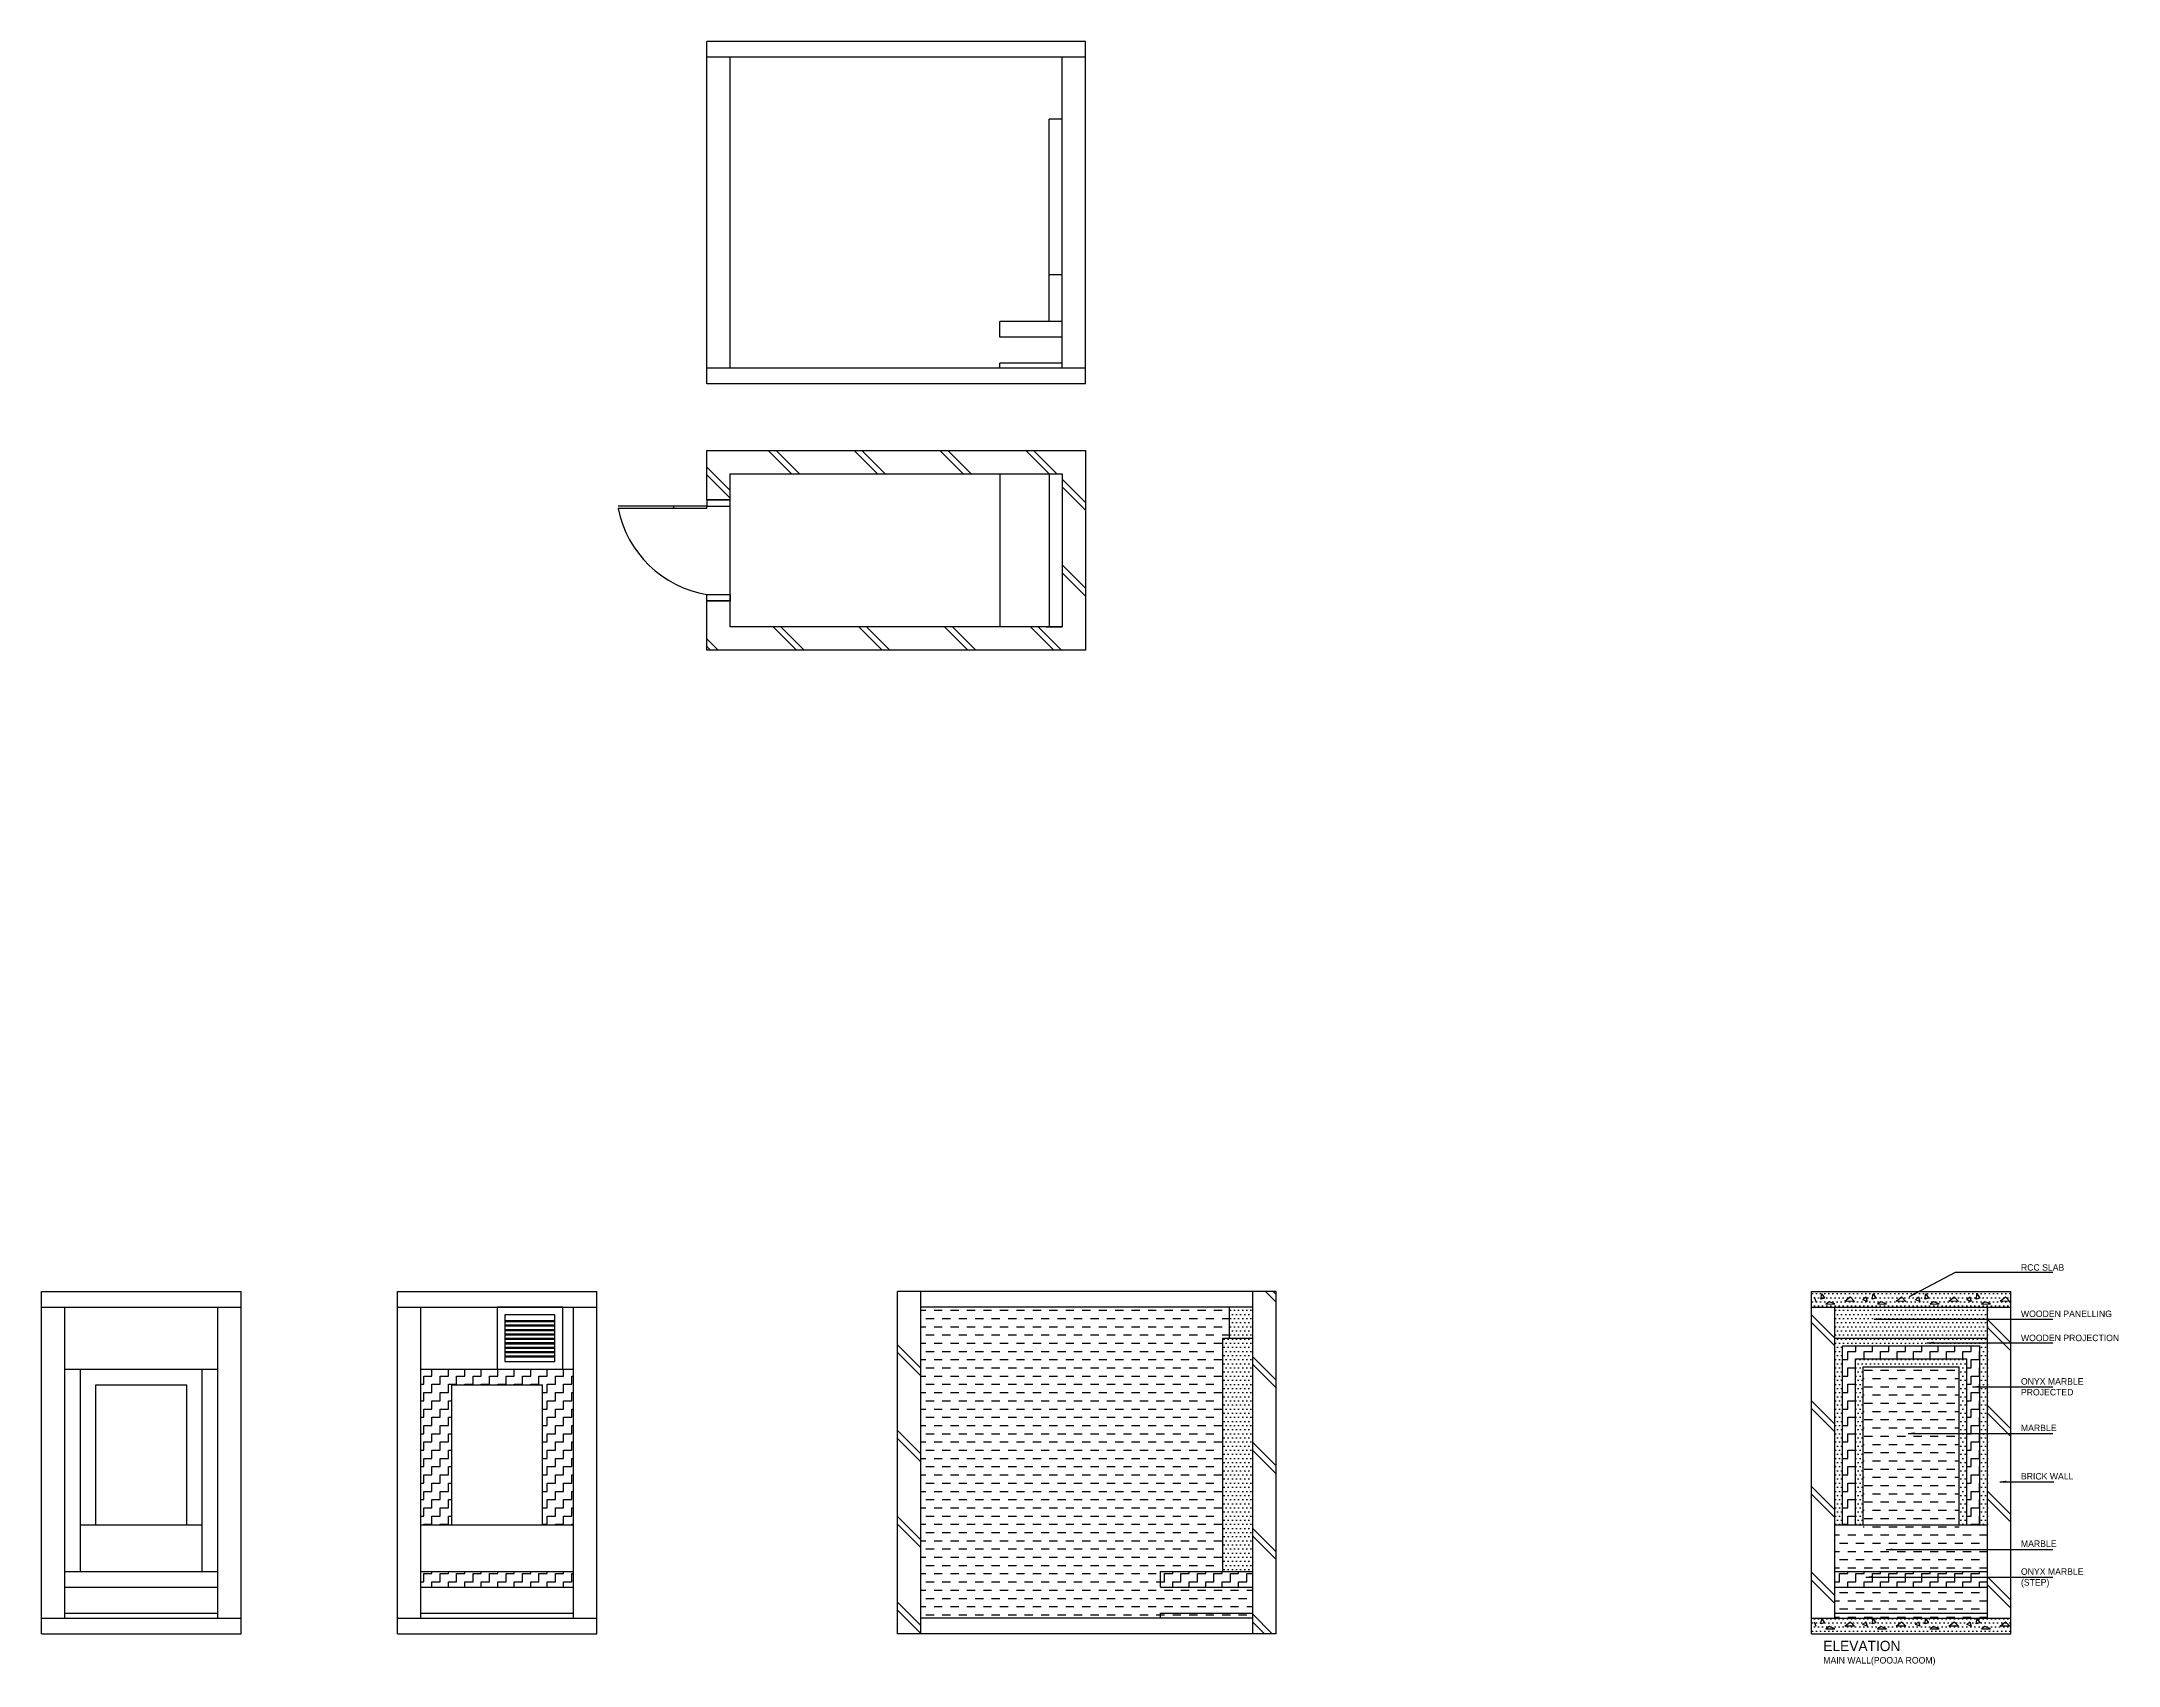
# Model space of a CAD drawing. Header units: millimetres. Extents: x 1176 to 3884, y -586 to 854.
# Drawn here: x 3024 to 3826, y 228 to 854 of the extents above; entities that cross this region are included whole.
import ezdxf

# ---------------------------------------------------------------- set-up
doc = ezdxf.new("R2010")
doc.units = ezdxf.units.MM
doc.dimstyles.new('ISO-25', dxfattribs={"dimtxt": 2.5, "dimasz": 2.5, "dimexe": 1.25, "dimexo": 0.625, "dimtad": 1, "dimlunit": 4, "dimtxsty": 'Standard', "dimcen": 2.5, "dimadec": 0, "dimazin": 0, "dimtfac": 1, "dimtmove": 0, "dimatfit": 3, "dimfxl": 1, "dimarcsym": 0})
pattern_1 = [(0, (0, 0), (3.175, 3.175), [3.175, -3.175]), (90, (3.175, 0), (-3.175, 3.175), [3.175, -3.175])]

msp = doc.modelspace()

# ---------------------------------------------------------------- hatches: boundary and pattern name
h = msp.add_hatch()
h.set_pattern_fill('JIS_LC_8A', color=256, scale=3, angle=-90, style=0)
h.set_pattern_definition([(315, (2299.975, 2035.405), (16.5463, 16.5463), []), (315, (2299.975, 2032.405), (16.5463, 16.5463), [])])
h.paths.add_polyline_path([(3418.093, 628.732), (3290.093, 628.732), (3290.093, 638.732), (3281.093, 638.732), (3281.093, 619.732), (3427.093, 619.732), (3427.093, 696.732), (3281.093, 696.732), (3281.093, 677.732), (3290.093, 677.732), (3290.093, 687.732), (3418.093, 687.732)])
h = msp.add_hatch()
h.set_pattern_fill('JIS_LC_8A', color=256, scale=3, angle=-90, style=0)
h.paths.add_polyline_path([(3363.616, 372.338), (3354.616, 372.338), (3354.616, 240.338), (3363.616, 240.338)])
h.paths.add_polyline_path([(3500.616, 372.338), (3491.616, 372.338), (3491.616, 240.338), (3500.616, 240.338)])
h = msp.add_hatch()
h.set_pattern_fill('DOTS', color=256, style=0)
h.set_pattern_definition([(0, (2368.4038, -912.7267), (0.79375, 1.5875), [0, -1.5875])])
h.paths.add_polyline_path([(3707.077, 372.523), (3707.077, 366.523), (3784.077, 366.523), (3784.077, 372.523)])
h.paths.add_polyline_path([(3784.077, 240.523), (3784.077, 246.523), (3707.077, 246.523), (3707.077, 240.523)])
h = msp.add_hatch()
h.set_pattern_fill('DASH', color=256, style=0)
h.paths.add_polyline_path([(3491.616, 246.338), (3491.616, 248.338), (3456.016, 248.338), (3456.016, 246.338)], flags=17)
h.paths.add_polyline_path([(3482.616, 354.338), (3482.616, 366.338), (3363.616, 366.338), (3363.616, 246.338), (3456.016, 246.338), (3456.016, 248.338), (3491.616, 248.338), (3491.616, 258.338), (3456.016, 258.338), (3456.016, 264.338), (3480.016, 264.338), (3480.016, 354.338)])
h = msp.add_hatch()
h.set_pattern_fill('DOTS', color=256, style=0)
h.paths.add_polyline_path([(3491.616, 354.338), (3480.016, 354.338), (3480.016, 264.338), (3491.616, 264.338)])
h.paths.add_polyline_path([(3491.616, 366.338), (3491.016, 366.338), (3491.016, 354.338), (3491.616, 354.338)])
h = msp.add_hatch()
h.set_pattern_fill('DOTS', color=256, style=0)
h.paths.add_polyline_path([(3482.616, 354.338), (3491.616, 354.338), (3491.616, 366.338), (3482.616, 366.338)])
h = msp.add_hatch()
h.set_pattern_fill('JIS_LC_8A', color=256, scale=3, angle=-90, style=0)
h.paths.add_polyline_path([(3707.077, 246.338), (3716.077, 246.338), (3716.077, 366.338), (3707.077, 366.338)])
h.paths.add_polyline_path([(3784.077, 366.338), (3775.077, 366.338), (3775.077, 246.338), (3784.077, 246.338)])
h = msp.add_hatch()
h.set_pattern_fill('DOTS', color=256, style=0)
h.paths.add_polyline_path([(3719.077, 351.338), (3772.077, 351.338), (3772.077, 282.338), (3775.077, 282.338), (3775.077, 354.338), (3716.077, 354.338), (3716.077, 282.338), (3719.077, 282.338)])
h.paths.add_polyline_path([(3767.077, 346.338), (3724.077, 346.338), (3724.077, 282.338), (3727.077, 282.338), (3727.077, 343.338), (3764.077, 343.338), (3764.077, 282.338), (3767.077, 282.338)], flags=17)
h.paths.add_polyline_path([(3775.077, 366.338), (3716.077, 366.338), (3716.077, 354.338), (3775.077, 354.338)])
h = msp.add_hatch()
h.set_pattern_fill('ZIGZAG', color=256, style=0)
h.set_pattern_definition(pattern_1)
h.paths.add_polyline_path([(3719.077, 351.338), (3719.077, 282.338), (3724.077, 282.338), (3724.077, 346.338), (3767.077, 346.338), (3767.077, 282.338), (3772.077, 282.338), (3772.077, 351.338)])
h.paths.add_polyline_path([(3716.077, 264.338), (3716.077, 258.338), (3775.077, 258.338), (3775.077, 264.338)])
h = msp.add_hatch()
h.set_pattern_fill('ZIGZAG', color=256, style=0)
h.set_pattern_definition(pattern_1)
h.paths.add_polyline_path([(3170.677, 264.338), (3170.677, 258.338), (3229.677, 258.338), (3229.677, 264.338)])
h.paths.add_polyline_path([(3229.677, 342.338), (3170.677, 342.338), (3170.677, 282.338), (3182.677, 282.338), (3182.677, 336.338), (3217.677, 336.338), (3217.677, 282.338), (3229.677, 282.338)])
h = msp.add_hatch()
h.set_pattern_fill('DASH', color=256, style=0)
h.set_pattern_definition([(0, (0, -0.9275), (3.175, 3.175), [3.175, -3.175])])
h.paths.add_polyline_path([(3764.077, 342.41), (3727.077, 342.41), (3727.077, 281.41), (3764.077, 281.41)])
h.paths.add_polyline_path([(3775.077, 281.41), (3716.077, 281.41), (3716.077, 263.41), (3775.077, 263.41)])
h.paths.add_polyline_path([(3775.077, 257.41), (3716.077, 257.41), (3716.077, 247.41), (3775.077, 247.41)])
h.paths.add_polyline_path([(3775.077, 247.41), (3716.077, 247.41), (3716.077, 245.41), (3775.077, 245.41)])
h = msp.add_hatch()
h.set_pattern_fill('ZIGZAG', color=256, style=0)
h.set_pattern_definition(pattern_1)
h.paths.add_polyline_path([(3491.616, 258.338), (3491.616, 264.338), (3456.016, 264.338), (3456.016, 258.338)])

# ---------------------------------------------------------------- linework, layer by layer
for p, q in [((3281.093, 722.475), (3281.093, 854.475)), ((3427.093, 854.475), (3281.093, 854.475)), ((3427.093, 722.475), (3427.093, 854.475)), ((3427.093, 848.475), (3281.093, 848.475)), ((3290.093, 728.475), (3290.093, 848.475)), ((3418.093, 728.475), (3418.093, 848.475)), ((3413.093, 746.475), (3413.093, 824.475)), ((3418.093, 824.475), (3413.093, 824.475)), ((3418.093, 764.475), (3413.093, 764.475)), ((3394.093, 740.475), (3394.093, 746.475)), ((3418.093, 746.475), (3394.093, 746.475)), ((3418.093, 740.475), (3394.093, 740.475)), ((3394.093, 728.475), (3394.093, 730.475)), ((3418.093, 730.475), (3394.093, 730.475)), ((3427.093, 728.475), (3281.093, 728.475)), ((3427.093, 722.475), (3281.093, 722.475)), ((3290.093, 677.732), (3290.093, 687.732)), ((3290.093, 687.732), (3418.093, 687.732)), ((3394.093, 687.732), (3394.093, 628.732)), ((3413.093, 687.732), (3413.093, 628.732)), ((3418.093, 687.732), (3418.093, 628.732)), ((3418.093, 687.732), (3418.093, 628.732)), ((3281.093, 675.328), (3246.899, 675.328)), ((3281.093, 674.328), (3246.899, 674.328)), ((3268.301, 674.328), (3268.301, 675.328)), ((3281.093, 677.732), (3290.093, 677.732)), ((3281.093, 674.328), (3281.093, 675.328)), ((3281.093, 638.732), (3290.093, 638.732)), ((3290.093, 628.732), (3290.093, 638.732)), ((3418.093, 628.732), (3290.093, 628.732)), ((3412.093, 628.732), (3418.093, 628.732)), ((3024.427, 240.338), (3024.427, 372.338)), ((3024.427, 372.338), (3101.427, 372.338)), ((3101.427, 240.338), (3101.427, 372.338)), ((3161.677, 240.338), (3161.677, 372.338)), ((3161.677, 372.338), (3238.677, 372.338)), ((3238.677, 240.338), (3238.677, 372.338)), ((3354.616, 240.338), (3354.616, 372.338)), ((3500.616, 372.338), (3354.616, 372.338)), ((3363.616, 240.338), (3363.616, 372.338)), ((3491.616, 240.338), (3491.616, 372.338)), ((3500.616, 240.338), (3500.616, 372.338)), ((3707.077, 240.338), (3707.077, 372.338)), ((3707.077, 372.338), (3784.077, 372.338)), ((3708.204, 370.237), (3708.784, 368.517)), ((3710.706, 369.415), (3711.051, 371.409)), ((3712.111, 369.797), (3710.706, 369.415)), ((3711.051, 371.409), (3712.111, 369.797)), ((3719.977, 368.589), (3722.035, 370.273)), ((3723.721, 368.564), (3719.977, 368.589)), ((3722.035, 370.273), (3723.721, 368.564)), ((3726.927, 369.181), (3728.054, 370.237)), ((3728.634, 368.517), (3726.927, 369.181)), ((3728.054, 370.237), (3728.634, 368.517)), ((3730.556, 369.415), (3730.901, 371.409)), ((3731.961, 369.797), (3730.556, 369.415)), ((3730.901, 371.409), (3731.961, 369.797)), ((3739.827, 368.589), (3741.885, 370.273)), ((3743.571, 368.564), (3739.827, 368.589)), ((3741.885, 370.273), (3743.571, 368.564)), ((3747.231, 369.181), (3748.358, 370.237)), ((3748.938, 368.517), (3747.231, 369.181)), ((3748.358, 370.237), (3748.938, 368.517)), ((3750.861, 369.415), (3751.206, 371.409)), ((3752.266, 369.797), (3750.861, 369.415)), ((3751.206, 371.409), (3752.266, 369.797)), ((3760.131, 368.589), (3762.189, 370.273)), ((3763.875, 368.564), (3760.131, 368.589)), ((3762.189, 370.273), (3763.875, 368.564)), ((3767.047, 369.181), (3768.173, 370.237)), ((3768.754, 368.517), (3767.047, 369.181)), ((3768.173, 370.237), (3768.754, 368.517)), ((3770.676, 369.415), (3771.021, 371.409)), ((3772.081, 369.797), (3770.676, 369.415)), ((3771.021, 371.409), (3772.081, 369.797)), ((3779.946, 368.589), (3782.005, 370.273)), ((3783.691, 368.564), (3779.946, 368.589)), ((3782.005, 370.273), (3783.691, 368.564)), ((3784.077, 240.338), (3784.077, 372.338)), ((3024.427, 366.338), (3101.427, 366.338)), ((3033.427, 246.338), (3033.427, 366.338)), ((3033.427, 246.338), (3033.427, 366.338)), ((3092.427, 246.338), (3092.427, 366.338)), ((3161.677, 366.338), (3238.677, 366.338)), ((3170.677, 246.338), (3170.677, 366.338)), ((3170.677, 246.338), (3170.677, 366.338)), ((3203.177, 361.164), (3222.443, 361.164)), ((3203.177, 360.764), (3222.443, 360.764)), ((3229.677, 246.338), (3229.677, 366.338)), ((3491.616, 366.338), (3363.616, 366.338)), ((3482.616, 354.338), (3482.616, 366.338)), ((3707.077, 366.338), (3784.077, 366.338)), ((3714.025, 368.428), (3712.706, 367.483)), ((3712.706, 367.483), (3716.18, 367.576)), ((3716.18, 367.576), (3714.025, 368.428)), ((3716.077, 246.338), (3716.077, 366.338)), ((3716.077, 246.338), (3716.077, 366.338)), ((3733.874, 368.428), (3732.556, 367.483)), ((3732.556, 367.483), (3736.03, 367.576)), ((3736.03, 367.576), (3733.874, 368.428)), ((3754.179, 368.428), (3752.861, 367.483)), ((3752.861, 367.483), (3756.335, 367.576)), ((3756.335, 367.576), (3754.179, 368.428)), ((3773.994, 368.428), (3772.676, 367.483)), ((3772.676, 367.483), (3776.15, 367.576)), ((3776.15, 367.576), (3773.994, 368.428)), ((3775.077, 246.338), (3775.077, 366.338)), ((3203.177, 359.458), (3222.443, 359.458)), ((3203.177, 359.458), (3222.443, 359.458)), ((3203.177, 359.058), (3222.443, 359.058)), ((3203.177, 359.058), (3222.443, 359.058)), ((3203.177, 357.751), (3222.443, 357.751)), ((3203.177, 357.751), (3222.443, 357.751)), ((3203.177, 357.351), (3222.443, 357.351)), ((3203.177, 357.351), (3222.443, 357.351)), ((3203.177, 356.045), (3222.443, 356.045)), ((3203.177, 356.045), (3222.443, 356.045)), ((3203.177, 355.645), (3222.443, 355.645)), ((3203.177, 354.338), (3222.443, 354.338)), ((3203.177, 354.338), (3222.443, 354.338)), ((3203.177, 353.938), (3222.443, 353.938)), ((3203.177, 353.938), (3222.443, 353.938)), ((3203.177, 352.631), (3222.443, 352.631)), ((3203.177, 352.631), (3222.443, 352.631)), ((3480.016, 354.338), (3491.616, 354.338)), ((3480.016, 264.338), (3480.016, 354.338)), ((3716.077, 354.338), (3775.077, 354.338)), ((3203.177, 352.231), (3222.443, 352.231)), ((3203.177, 352.231), (3222.443, 352.231)), ((3203.177, 350.925), (3222.443, 350.925)), ((3203.177, 350.925), (3222.443, 350.925)), ((3203.177, 350.525), (3222.443, 350.525)), ((3203.177, 350.525), (3222.443, 350.525)), ((3203.177, 349.218), (3222.443, 349.218)), ((3203.177, 349.218), (3222.443, 349.218)), ((3203.177, 348.818), (3222.443, 348.818)), ((3203.177, 348.818), (3222.443, 348.818)), ((3203.177, 347.512), (3222.443, 347.512)), ((3203.177, 347.112), (3222.443, 347.112)), ((3719.077, 351.338), (3772.077, 351.338)), ((3719.077, 282.338), (3719.077, 351.338)), ((3724.077, 282.338), (3724.077, 346.338)), ((3724.077, 346.338), (3767.077, 346.338)), ((3767.077, 282.338), (3767.077, 346.338)), ((3772.077, 282.338), (3772.077, 351.338)), ((3033.427, 342.338), (3092.427, 342.338)), ((3039.427, 264.338), (3039.427, 342.338)), ((3086.427, 264.338), (3086.427, 342.338)), ((3170.677, 342.338), (3229.677, 342.338)), ((3727.077, 343.338), (3764.077, 343.338)), ((3727.077, 282.338), (3727.077, 343.338)), ((3764.077, 282.338), (3764.077, 343.338)), ((3045.427, 282.338), (3045.427, 336.338)), ((3045.427, 336.338), (3080.427, 336.338)), ((3080.427, 282.338), (3080.427, 336.338)), ((3182.677, 282.338), (3182.677, 336.338)), ((3182.677, 336.338), (3217.677, 336.338)), ((3217.677, 282.338), (3217.677, 336.338)), ((3039.427, 282.338), (3086.427, 282.338)), ((3170.677, 282.338), (3229.677, 282.338)), ((3716.077, 282.338), (3775.077, 282.338)), ((3033.427, 264.338), (3092.427, 264.338)), ((3033.427, 258.338), (3092.427, 258.338)), ((3170.677, 264.338), (3229.677, 264.338)), ((3170.677, 258.338), (3229.677, 258.338)), ((3456.016, 264.338), (3491.616, 264.338)), ((3456.016, 258.338), (3456.016, 264.338)), ((3456.016, 258.338), (3491.616, 258.338)), ((3716.077, 264.338), (3775.077, 264.338)), ((3716.077, 258.338), (3775.077, 258.338)), ((3024.427, 246.338), (3101.427, 246.338)), ((3024.427, 240.338), (3101.427, 240.338)), ((3033.427, 248.338), (3092.427, 248.338)), ((3161.677, 246.338), (3238.677, 246.338)), ((3161.677, 240.338), (3238.677, 240.338)), ((3170.677, 248.338), (3229.677, 248.338)), ((3500.616, 240.338), (3354.616, 240.338)), ((3491.616, 246.338), (3363.616, 246.338)), ((3456.016, 246.338), (3456.016, 248.338)), ((3456.016, 248.338), (3491.616, 248.338)), ((3707.077, 246.338), (3784.077, 246.338)), ((3707.077, 240.338), (3784.077, 240.338)), ((3708.204, 244.948), (3708.784, 243.228)), ((3710.706, 244.126), (3711.051, 246.12)), ((3712.111, 244.508), (3710.706, 244.126)), ((3711.051, 246.12), (3712.111, 244.508)), ((3714.025, 243.139), (3712.706, 242.194)), ((3712.706, 242.194), (3716.18, 242.287)), ((3716.18, 242.287), (3714.025, 243.139)), ((3716.077, 248.338), (3775.077, 248.338)), ((3719.977, 243.3), (3722.035, 244.984)), ((3723.721, 243.275), (3719.977, 243.3)), ((3722.035, 244.984), (3723.721, 243.275)), ((3726.927, 243.892), (3728.054, 244.948)), ((3728.634, 243.228), (3726.927, 243.892)), ((3728.054, 244.948), (3728.634, 243.228)), ((3730.556, 244.126), (3730.901, 246.12)), ((3731.961, 244.508), (3730.556, 244.126)), ((3730.901, 246.12), (3731.961, 244.508)), ((3733.874, 243.139), (3732.556, 242.194)), ((3732.556, 242.194), (3736.03, 242.287)), ((3736.03, 242.287), (3733.874, 243.139)), ((3739.827, 243.3), (3741.885, 244.984)), ((3743.571, 243.275), (3739.827, 243.3)), ((3741.885, 244.984), (3743.571, 243.275)), ((3747.231, 243.892), (3748.358, 244.948)), ((3748.938, 243.228), (3747.231, 243.892)), ((3748.358, 244.948), (3748.938, 243.228)), ((3750.861, 244.126), (3751.206, 246.12)), ((3752.266, 244.508), (3750.861, 244.126)), ((3751.206, 246.12), (3752.266, 244.508)), ((3754.179, 243.139), (3752.861, 242.194)), ((3752.861, 242.194), (3756.335, 242.287)), ((3756.335, 242.287), (3754.179, 243.139)), ((3760.131, 243.3), (3762.189, 244.984)), ((3763.875, 243.275), (3760.131, 243.3)), ((3762.189, 244.984), (3763.875, 243.275)), ((3767.047, 243.892), (3768.173, 244.948)), ((3768.754, 243.228), (3767.047, 243.892)), ((3768.173, 244.948), (3768.754, 243.228)), ((3770.676, 244.126), (3771.021, 246.12)), ((3772.081, 244.508), (3770.676, 244.126)), ((3771.021, 246.12), (3772.081, 244.508)), ((3773.994, 243.139), (3772.676, 242.194)), ((3772.676, 242.194), (3776.15, 242.287)), ((3776.15, 242.287), (3773.994, 243.139)), ((3779.946, 243.3), (3782.005, 244.984)), ((3783.691, 243.275), (3779.946, 243.3)), ((3782.005, 244.984), (3783.691, 243.275))]:
    msp.add_line(p, q)
msp.add_lwpolyline([(3281.093, 677.732), (3281.093, 696.732), (3427.093, 696.732), (3427.093, 619.732), (3281.093, 619.732), (3281.093, 638.732)])
for points in [[(3418.093, 687.732), (3418.093, 628.732), (3290.093, 628.732), (3290.093, 687.732)], [(3281.093, 677.732), (3281.093, 675.328), (3290.093, 675.328), (3290.093, 677.732)], [(3281.093, 638.732), (3281.093, 641.135), (3290.093, 641.135), (3290.093, 638.732)], [(3225.443, 366.338), (3200.177, 366.338), (3200.177, 342.338), (3225.443, 342.338)], [(3222.443, 363.338), (3203.177, 363.338), (3203.177, 345.338), (3222.443, 345.338)]]:
    msp.add_lwpolyline(points, close=True)
msp.add_arc((3288.076, 682.536), 41.986, 191.273722, 260.426651)

# ---------------------------------------------------------------- texts
at = {"attachment_point": 1}
for s, insert, char_height, width in [('RCC SLAB', (3787.912, 382.886), 2.5, 19.78072), ('WOODEN PANELLING', (3787.912, 365.001), 2.5, 39.38255), ('WOODEN PROJECTION', (3787.912, 355.708), 2.5, 44.57255), ('ONYX MARBLE', (3787.912, 338.932), 2.5, 26.87371), ('PROJECTED', (3787.912, 334.767), 2.5, 26.87371), ('MARBLE', (3787.912, 320.989), 2.5, 19.78072), ('BRICK WALL', (3787.912, 302.348), 2.5, 28.35609), ('MARBLE', (3787.912, 276.348), 2.5, 19.78072), ('ONYX MARBLE\\P(STEP)', (3787.912, 265.589), 2.5, 42.64117), ('ELEVATION', (3711.666, 237.63), 3.9662, 31.38148), ('MAIN WALL(POOJA ROOM)', (3711.666, 231.372), 2.5, 49.96347)]:
    msp.add_mtext(s, dxfattribs=dict(at, insert=insert, char_height=char_height, width=width))

# ---------------------------------------------------------------- leaders
for points in [[(3744.89, 370.426), (3762.696, 379.85), (3800.251, 379.85)], [(3731.238, 361.692), (3800.251, 361.692)], [(3751.733, 352.595), (3800.251, 352.595)], [(3769.266, 335.586), (3800.251, 335.586)], [(3744.426, 317.637), (3800.251, 317.637)], [(3779.8, 298.997), (3800.539, 298.997)], [(3735.867, 272.838), (3800.251, 272.838)], [(3728.077, 262.236), (3800.251, 262.236)]]:
    msp.add_leader(points, dimstyle='ISO-25', override={"dimgap": 0.625, "dimtad": 0})

doc.saveas('drawing.dxf')
